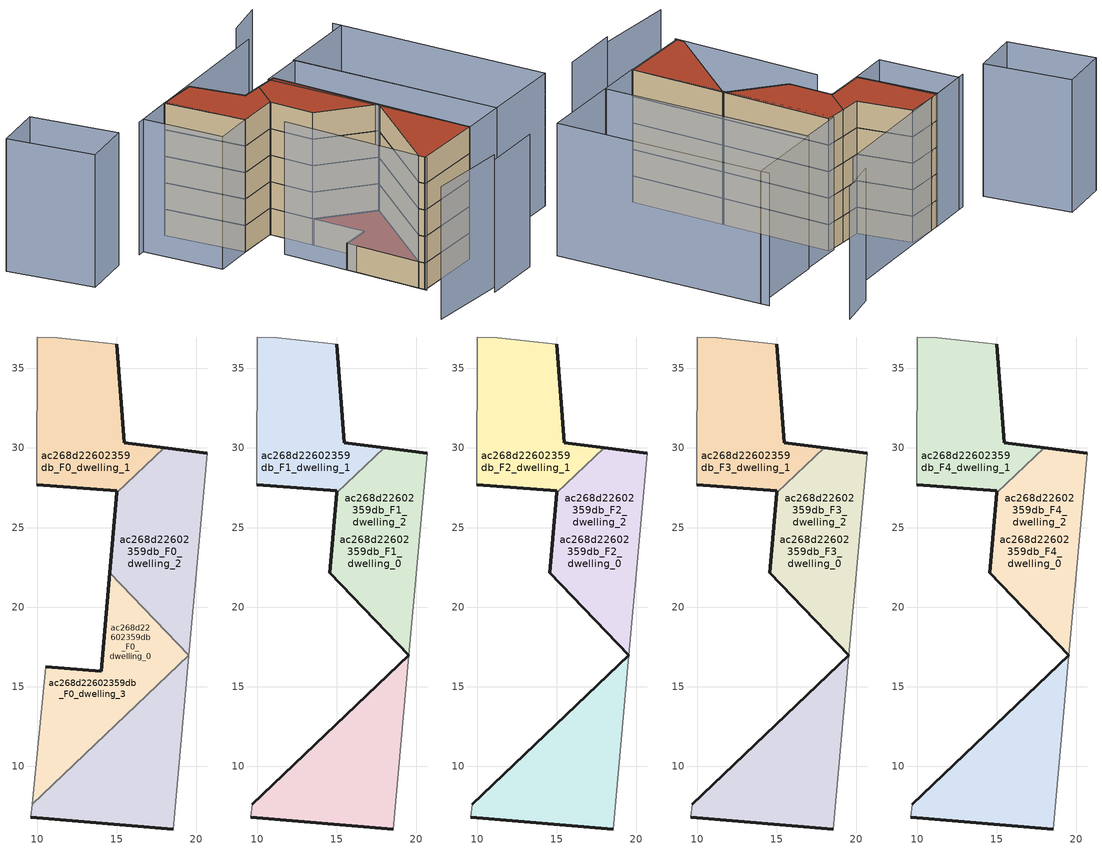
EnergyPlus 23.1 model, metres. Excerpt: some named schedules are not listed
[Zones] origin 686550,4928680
ac268d22602359db_F0_dwelling_0
 floor ground (EU_floor_Construction): 18.53,6.07 19.52,16.95 19.5,16.96 9.68,7.6 9.6,6.82 z0; 19.52,16.95 20.67,29.67 17.97,30.01 14.99,27.18 14.56,22.15 19.5,16.96 z0; 19.5,16.96 14.56,22.15 14.02,15.96 10.54,16.26 9.68,7.6 z0
 wall outside (EU_wall_Construction): 14.56,22.15 14.99,27.18 / 17.97,30.01 20.67,29.67 z0:3
 wall adiabatic (EU_wall_Construction): 20.67,29.67 19.52,16.95 z0:3
 wall to ac268d22602359db_F0_dwelling_3 (EU_wall_Construction): 19.5,16.96 14.56,22.15 z0:3
 wall to ac268d22602359db_F0_dwelling_1 (EU_wall_Construction): 14.99,27.18 17.97,30.01 z0:3
 wall to ac268d22602359db_F0_dwelling_2 (EU_wall_Construction): 19.52,16.95 19.5,16.96 z0:3
 roof outside (EU_floor_Construction): 14.56,22.15 19.5,16.96 9.68,7.6 10.54,16.26 14.02,15.96 z3
ac268d22602359db_F0_dwelling_1
 floor ground (EU_floor_Construction): 17.97,30.01 15.45,30.33 14.98,36.51 11.27,36.92 10.01,36.96 9.96,27.67 15,27.29 14.99,27.18 z0
 wall outside (EU_wall_Construction): 14.98,36.51 15.45,30.33 17.97,30.01 / 14.99,27.18 15,27.29 9.96,27.67 z0:3
 wall adiabatic (EU_wall_Construction): 9.96,27.67 10.01,36.96 11.27,36.92 14.98,36.51 z0:3
ac268d22602359db_F0_dwelling_2
 floor ground (EU_floor_Construction): 19.52,16.95 20.67,29.67 17.97,30.01 14.99,27.18 14.56,22.15 19.5,16.96 z0; 18.53,6.07 19.52,16.95 19.5,16.96 9.68,7.6 9.6,6.82 z0
 wall outside (EU_wall_Construction): 18.53,6.07 9.6,6.82 z0:3
 wall adiabatic (EU_wall_Construction): 9.6,6.82 9.68,7.6 / 19.52,16.95 18.53,6.07 z0:3
 wall to ac268d22602359db_F0_dwelling_3 (EU_wall_Construction): 9.68,7.6 19.5,16.96 z0:3
ac268d22602359db_F0_dwelling_3
 floor ground (EU_floor_Construction): 19.52,16.95 20.67,29.67 17.97,30.01 14.99,27.18 14.56,22.15 z0; 19.5,16.96 14.56,22.15 14.02,15.96 10.54,16.26 9.68,7.6 z0
 wall outside (EU_wall_Construction): 10.54,16.26 14.02,15.96 14.56,22.15 z0:3
 wall adiabatic (EU_wall_Construction): 9.68,7.6 10.54,16.26 z0:3
 ceiling adiabatic (EU_roof_Construction): 20.67,29.67 19.52,16.95 19.5,16.96 14.56,22.15 14.99,27.18 17.97,30.01 z3
 roof outside (EU_roof_Construction): 14.56,22.15 19.5,16.96 9.68,7.6 10.54,16.26 14.02,15.96 z3
ac268d22602359db_F1_dwelling_0
 floor to ac268d22602359db_F0_dwelling_0 (EU_floor_Construction): 19.52,16.95 20.67,29.67 17.97,30.01 14.99,27.18 14.56,22.15 19.5,16.96 z3
 floor adiabatic (EU_floor_Construction): 18.53,6.07 19.52,16.95 19.5,16.96 9.68,7.6 9.6,6.82 z3
 wall outside (EU_wall_Construction): 17.97,30.01 20.67,29.67 / 19.5,16.96 14.56,22.15 14.99,27.18 z3:6
 wall adiabatic (EU_wall_Construction): 20.67,29.67 19.52,16.95 z3:6
 wall to ac268d22602359db_F1_dwelling_2 (EU_wall_Construction): 19.52,16.95 19.5,16.96 z3:6
 wall to ac268d22602359db_F1_dwelling_1 (EU_wall_Construction): 14.99,27.18 17.97,30.01 z3:6
ac268d22602359db_F1_dwelling_1
 floor to ac268d22602359db_F0_dwelling_1 (EU_floor_Construction): 17.97,30.01 15.45,30.33 14.98,36.51 11.27,36.92 10.01,36.96 9.96,27.67 15,27.29 14.99,27.18 z3
 wall outside (EU_wall_Construction): 14.98,36.51 15.45,30.33 17.97,30.01 / 14.99,27.18 15,27.29 9.96,27.67 z3:6
 wall adiabatic (EU_wall_Construction): 9.96,27.67 10.01,36.96 11.27,36.92 14.98,36.51 z3:6
ac268d22602359db_F1_dwelling_2
 floor to ac268d22602359db_F0_dwelling_2 (EU_floor_Construction): 19.52,16.95 20.67,29.67 17.97,30.01 14.99,27.18 14.56,22.15 z3; 18.53,6.07 19.52,16.95 19.5,16.96 9.68,7.6 9.6,6.82 z3
 wall outside (EU_wall_Construction): 9.68,7.6 19.5,16.96 / 18.53,6.07 9.6,6.82 z3:6
 wall adiabatic (EU_wall_Construction): 9.6,6.82 9.68,7.6 / 19.52,16.95 18.53,6.07 z3:6
ac268d22602359db_F2_dwelling_0
 floor adiabatic (EU_floor_Construction): 19.52,16.95 20.67,29.67 17.97,30.01 14.99,27.18 14.56,22.15 19.5,16.96 z6; 18.53,6.07 19.52,16.95 19.5,16.96 9.68,7.6 9.6,6.82 z6
 wall outside (EU_wall_Construction): 17.97,30.01 20.67,29.67 / 19.5,16.96 14.56,22.15 14.99,27.18 z6:9
 wall adiabatic (EU_wall_Construction): 20.67,29.67 19.52,16.95 z6:9
 wall to ac268d22602359db_F2_dwelling_2 (EU_wall_Construction): 19.52,16.95 19.5,16.96 z6:9
 wall to ac268d22602359db_F2_dwelling_1 (EU_wall_Construction): 14.99,27.18 17.97,30.01 z6:9
ac268d22602359db_F2_dwelling_1
 floor to ac268d22602359db_F1_dwelling_1 (EU_floor_Construction): 17.97,30.01 15.45,30.33 14.98,36.51 11.27,36.92 10.01,36.96 9.96,27.67 15,27.29 14.99,27.18 z6
 wall outside (EU_wall_Construction): 14.98,36.51 15.45,30.33 17.97,30.01 / 14.99,27.18 15,27.29 9.96,27.67 z6:9
 wall adiabatic (EU_wall_Construction): 9.96,27.67 10.01,36.96 11.27,36.92 14.98,36.51 z6:9
ac268d22602359db_F2_dwelling_2
 floor to ac268d22602359db_F1_dwelling_2 (EU_floor_Construction): 19.52,16.95 20.67,29.67 17.97,30.01 14.99,27.18 14.56,22.15 z6; 18.53,6.07 19.52,16.95 19.5,16.96 9.68,7.6 9.6,6.82 z6
 wall outside (EU_wall_Construction): 9.68,7.6 19.5,16.96 / 18.53,6.07 9.6,6.82 z6:9
 wall adiabatic (EU_wall_Construction): 9.6,6.82 9.68,7.6 / 19.52,16.95 18.53,6.07 z6:9
ac268d22602359db_F3_dwelling_0
 floor adiabatic (EU_floor_Construction): 19.52,16.95 20.67,29.67 17.97,30.01 14.99,27.18 14.56,22.15 19.5,16.96 z9; 18.53,6.07 19.52,16.95 19.5,16.96 9.68,7.6 9.6,6.82 z9
 wall outside (EU_wall_Construction): 17.97,30.01 20.67,29.67 / 19.5,16.96 14.56,22.15 14.99,27.18 z9:12
 wall adiabatic (EU_wall_Construction): 20.67,29.67 19.52,16.95 z9:12
 wall to ac268d22602359db_F3_dwelling_2 (EU_wall_Construction): 19.52,16.95 19.5,16.96 z9:12
 wall to ac268d22602359db_F3_dwelling_1 (EU_wall_Construction): 14.99,27.18 17.97,30.01 z9:12
ac268d22602359db_F3_dwelling_1
 floor to ac268d22602359db_F2_dwelling_1 (EU_floor_Construction): 17.97,30.01 15.45,30.33 14.98,36.51 11.27,36.92 10.01,36.96 9.96,27.67 15,27.29 14.99,27.18 z9
 wall outside (EU_wall_Construction): 14.98,36.51 15.45,30.33 17.97,30.01 / 14.99,27.18 15,27.29 9.96,27.67 z9:12
 wall adiabatic (EU_wall_Construction): 9.96,27.67 10.01,36.96 11.27,36.92 14.98,36.51 z9:12
ac268d22602359db_F3_dwelling_2
 floor to ac268d22602359db_F2_dwelling_2 (EU_floor_Construction): 19.52,16.95 20.67,29.67 17.97,30.01 14.99,27.18 14.56,22.15 z9; 18.53,6.07 19.52,16.95 19.5,16.96 9.68,7.6 9.6,6.82 z9
 wall outside (EU_wall_Construction): 9.68,7.6 19.5,16.96 / 18.53,6.07 9.6,6.82 z9:12
 wall adiabatic (EU_wall_Construction): 9.6,6.82 9.68,7.6 / 19.52,16.95 18.53,6.07 z9:12
ac268d22602359db_F4_dwelling_0
 floor adiabatic (EU_floor_Construction): 19.52,16.95 20.67,29.67 17.97,30.01 14.99,27.18 14.56,22.15 19.5,16.96 z12; 18.53,6.07 19.52,16.95 19.5,16.96 9.68,7.6 9.6,6.82 z12
 wall outside (EU_wall_Construction): 17.97,30.01 20.67,29.67 / 19.5,16.96 14.56,22.15 14.99,27.18 z12:15
 wall adiabatic (EU_wall_Construction): 20.67,29.67 19.52,16.95 z12:15
 wall to ac268d22602359db_F4_dwelling_2 (EU_wall_Construction): 19.52,16.95 19.5,16.96 z12:15
 wall to ac268d22602359db_F4_dwelling_1 (EU_wall_Construction): 14.99,27.18 17.97,30.01 z12:15
 roof outside (EU_roof_Construction): 19.5,16.96 19.52,16.95 18.53,6.07 9.6,6.82 9.68,7.6 z15; 20.67,29.67 19.52,16.95 14.56,22.15 14.99,27.18 17.97,30.01 z15
ac268d22602359db_F4_dwelling_1
 floor to ac268d22602359db_F3_dwelling_1 (EU_floor_Construction): 17.97,30.01 15.45,30.33 14.98,36.51 11.27,36.92 10.01,36.96 9.96,27.67 15,27.29 14.99,27.18 z12
 wall outside (EU_wall_Construction): 14.98,36.51 15.45,30.33 17.97,30.01 / 14.99,27.18 15,27.29 9.96,27.67 z12:15
 wall adiabatic (EU_wall_Construction): 9.96,27.67 10.01,36.96 11.27,36.92 14.98,36.51 z12:15
 roof outside (EU_roof_Construction): 14.98,36.51 15.45,30.33 17.97,30.01 14.99,27.18 15,27.29 9.96,27.67 10.01,36.96 11.27,36.92 z15
ac268d22602359db_F4_dwelling_2
 floor to ac268d22602359db_F3_dwelling_2 (EU_floor_Construction): 19.52,16.95 20.67,29.67 17.97,30.01 14.99,27.18 14.56,22.15 z12; 18.53,6.07 19.52,16.95 19.5,16.96 9.68,7.6 9.6,6.82 z12
 wall outside (EU_wall_Construction): 9.68,7.6 19.5,16.96 / 18.53,6.07 9.6,6.82 z12:15
 wall adiabatic (EU_wall_Construction): 9.6,6.82 9.68,7.6 / 19.52,16.95 18.53,6.07 z12:15
 roof outside (EU_roof_Construction): 19.5,16.96 19.52,16.95 18.53,6.07 9.6,6.82 9.68,7.6 z15; 20.67,29.67 19.52,16.95 14.56,22.15 14.99,27.18 17.97,30.01 z15
shading: 12.15,0.06 19.54,-0.33 / 3.67,2.03 13.28,0.64 / 11.29,23.75 9.58,6.61 / 34.05,5.02 35.65,30.14 / 28.3,36.22 4.58,37.19 / 35.1,39.12 30.18,38.58 / 35.59,29.14 34.05,4.98 / 34.05,4.98 24.05,5.62 / 24.05,5.62 25.59,29.78 / 25.59,29.78 35.59,29.14 / 25.59,29.59 24.05,5.61 / 24.05,5.61 18.53,5.96 / 18.53,5.96 20.07,29.94 / 20.07,29.94 25.59,29.59 / 1.27,37.93 -4.8,37.69 / -4.8,37.69 -5.19,47.74 / -5.19,47.74 0.88,47.98 / 0.88,47.98 1.27,37.93 / 5.05,27.84 5.37,37.16 / 5.37,37.16 10.28,36.99 / 10.28,36.99 9.96,27.68 / 9.96,27.68 5.05,27.84 z0:15
[Building]
EU S2 Campaign: North Axis=0; Terrain=City; Solar Distribution=FullExterior
[Site:Location]
Bologna: Latitude=44.5; Longitude=11.25; Time Zone=1; Elevation=37
[SizingPeriod:WeatherFileDays]
AnnualSizingPeriod: Begin Month=1; Begin Day of Month=1; End Month=12; End Day of Month=31; Day of Week for Start Day=Monday; Use Weather File Daylight Saving Period=No; Use Weather File Rain and Snow Indicators=No
[MATERIAL]
EU_InternalMass_Material: Roughness=MediumRough; Thickness=0.1; Conductivity=1; Density=1800; Specific Heat=900; Thermal Absorptance=0.9; Solar Absorptance=0.7; Visible Absorptance=0.7
[MATERIAL:NOMASS] Roughness=MediumRough; Thermal Absorptance=0.9; Solar Absorptance=0.7; Visible Absorptance=0.7
Name | Thermal Resistance
EU_wall_NoMass | 0.905828
EU_roof_NoMass | 0.37593
EU_floor_NoMass | 0.67114
[CONSTRUCTION]
EU_wall_Construction: EU_wall_NoMass
EU_roof_Construction: EU_roof_NoMass
EU_floor_Construction: EU_floor_NoMass
EU_InternalMass_Construction: EU_InternalMass_Material
[ZONE] Type=1; Multiplier=1; Ceiling Height=autocalculate; Floor Area=autocalculate; Part of Total Floor Area=Yes
Name | Volume
ac268d22602359db_F0_dwelling_0 | 473.678
ac268d22602359db_F1_dwelling_0; ac268d22602359db_F2_dwelling_0; ac268d22602359db_F3_dwelling_0; ac268d22602359db_F4_dwelling_0; ac268d22602359db_F0_dwelling_2 | 315.776
ac268d22602359db_F0_dwelling_1 | 157.904
ac268d22602359db_F1_dwelling_1; ac268d22602359db_F2_dwelling_1; ac268d22602359db_F3_dwelling_1; ac268d22602359db_F4_dwelling_1 | 157.906
ac268d22602359db_F1_dwelling_2; ac268d22602359db_F2_dwelling_2; ac268d22602359db_F3_dwelling_2; ac268d22602359db_F4_dwelling_2 | 315.778
ac268d22602359db_F0_dwelling_3 | 315.796
[INTERNALMASS] Construction=EU_InternalMass_Construction
Name | Zone or ZoneList | Surface Area
ac268d22602359db_F0_dwelling_0_EU_InternalMass | ac268d22602359db_F0_dwelling_0 | 52.6314
ac268d22602359db_F0_dwelling_1_EU_InternalMass | ac268d22602359db_F0_dwelling_1 | 52.635
ac268d22602359db_F0_dwelling_2_EU_InternalMass | ac268d22602359db_F0_dwelling_2 | 52.6278
ac268d22602359db_F0_dwelling_3_EU_InternalMass | ac268d22602359db_F0_dwelling_3 | 52.6349
ac268d22602359db_F1_dwelling_0_EU_InternalMass | ac268d22602359db_F1_dwelling_0 | 70.1751
ac268d22602359db_F1_dwelling_1_EU_InternalMass | ac268d22602359db_F1_dwelling_1 | 64.5337
ac268d22602359db_F1_dwelling_2_EU_InternalMass | ac268d22602359db_F1_dwelling_2 | 75.8285
ac268d22602359db_F2_dwelling_0_EU_InternalMass | ac268d22602359db_F2_dwelling_0 | 70.1751
ac268d22602359db_F2_dwelling_1_EU_InternalMass | ac268d22602359db_F2_dwelling_1 | 64.5337
ac268d22602359db_F2_dwelling_2_EU_InternalMass | ac268d22602359db_F2_dwelling_2 | 75.8285
ac268d22602359db_F3_dwelling_0_EU_InternalMass | ac268d22602359db_F3_dwelling_0 | 70.1751
ac268d22602359db_F3_dwelling_1_EU_InternalMass | ac268d22602359db_F3_dwelling_1 | 64.5337
ac268d22602359db_F3_dwelling_2_EU_InternalMass | ac268d22602359db_F3_dwelling_2 | 75.8285
ac268d22602359db_F4_dwelling_0_EU_InternalMass | ac268d22602359db_F4_dwelling_0 | 70.1751
ac268d22602359db_F4_dwelling_1_EU_InternalMass | ac268d22602359db_F4_dwelling_1 | 64.5337
ac268d22602359db_F4_dwelling_2_EU_InternalMass | ac268d22602359db_F4_dwelling_2 | 75.8285
[OTHEREQUIPMENT] Fuel Type=Electricity; Design Level Calculation Method=Watts/Area; Power per Zone Floor Area=1; Fraction Latent=0; Fraction Radiant=0; Fraction Lost=0; Carbon Dioxide Generation Rate=0; EndUse Subcategory=EU_Step8_InternalGains
Name | Zone or ZoneList or Space or SpaceList | Schedule
EU_Step8_InternalGain_ac268d22602359db_F0_dwelling_0_f000 | ac268d22602359db_F0_dwelling_0 | EU_Step8_GainSchedule_ac268d22602359db_F0_dwelling_0_f000
EU_Step8_InternalGain_ac268d22602359db_F0_dwelling_1_f000 | ac268d22602359db_F0_dwelling_1 | EU_Step8_GainSchedule_ac268d22602359db_F0_dwelling_1_f000
EU_Step8_InternalGain_ac268d22602359db_F0_dwelling_2_f000 | ac268d22602359db_F0_dwelling_2 | EU_Step8_GainSchedule_ac268d22602359db_F0_dwelling_2_f000
EU_Step8_InternalGain_ac268d22602359db_F0_dwelling_3_f000 | ac268d22602359db_F0_dwelling_3 | EU_Step8_GainSchedule_ac268d22602359db_F0_dwelling_3_f000
EU_Step8_InternalGain_ac268d22602359db_F1_dwelling_0_f000 | ac268d22602359db_F1_dwelling_0 | EU_Step8_GainSchedule_ac268d22602359db_F1_dwelling_0_f000
EU_Step8_InternalGain_ac268d22602359db_F1_dwelling_1_f000 | ac268d22602359db_F1_dwelling_1 | EU_Step8_GainSchedule_ac268d22602359db_F1_dwelling_1_f000
EU_Step8_InternalGain_ac268d22602359db_F1_dwelling_2_f000 | ac268d22602359db_F1_dwelling_2 | EU_Step8_GainSchedule_ac268d22602359db_F1_dwelling_2_f000
EU_Step8_InternalGain_ac268d22602359db_F2_dwelling_0_f000 | ac268d22602359db_F2_dwelling_0 | EU_Step8_GainSchedule_ac268d22602359db_F2_dwelling_0_f000
EU_Step8_InternalGain_ac268d22602359db_F2_dwelling_1_f000 | ac268d22602359db_F2_dwelling_1 | EU_Step8_GainSchedule_ac268d22602359db_F2_dwelling_1_f000
EU_Step8_InternalGain_ac268d22602359db_F2_dwelling_2_f000 | ac268d22602359db_F2_dwelling_2 | EU_Step8_GainSchedule_ac268d22602359db_F2_dwelling_2_f000
EU_Step8_InternalGain_ac268d22602359db_F3_dwelling_0_f000 | ac268d22602359db_F3_dwelling_0 | EU_Step8_GainSchedule_ac268d22602359db_F3_dwelling_0_f000
EU_Step8_InternalGain_ac268d22602359db_F3_dwelling_1_f000 | ac268d22602359db_F3_dwelling_1 | EU_Step8_GainSchedule_ac268d22602359db_F3_dwelling_1_f000
EU_Step8_InternalGain_ac268d22602359db_F3_dwelling_2_f000 | ac268d22602359db_F3_dwelling_2 | EU_Step8_GainSchedule_ac268d22602359db_F3_dwelling_2_f000
EU_Step8_InternalGain_ac268d22602359db_F4_dwelling_0_f000 | ac268d22602359db_F4_dwelling_0 | EU_Step8_GainSchedule_ac268d22602359db_F4_dwelling_0_f000
EU_Step8_InternalGain_ac268d22602359db_F4_dwelling_1_f000 | ac268d22602359db_F4_dwelling_1 | EU_Step8_GainSchedule_ac268d22602359db_F4_dwelling_1_f000
EU_Step8_InternalGain_ac268d22602359db_F4_dwelling_2_f000 | ac268d22602359db_F4_dwelling_2 | EU_Step8_GainSchedule_ac268d22602359db_F4_dwelling_2_f000
[ZONEVENTILATION:DESIGNFLOWRATE] Schedule=EU_AlwaysOn; Design Flow Rate Calculation Method=AirChanges/Hour; Air Changes per Hour=0.73129; Ventilation Type=Natural; Fan Pressure Rise=0; Fan Total Efficiency=1; Constant Term Coefficient=1; Temperature Term Coefficient=0; Velocity Term Coefficient=0; Velocity Squared Term Coefficient=0; Minimum Indoor Temperature=-100; Maximum Indoor Temperature=100; Delta Temperature=-100; Minimum Outdoor Temperature=-100; Maximum Outdoor Temperature=100; Maximum Wind Speed=40
Name | Zone or ZoneList or Space or SpaceList
EU_ConstantAir_ac268d22602359db_F0_dwelling_0 | ac268d22602359db_F0_dwelling_0
EU_ConstantAir_ac268d22602359db_F0_dwelling_1 | ac268d22602359db_F0_dwelling_1
EU_ConstantAir_ac268d22602359db_F0_dwelling_2 | ac268d22602359db_F0_dwelling_2
EU_ConstantAir_ac268d22602359db_F0_dwelling_3 | ac268d22602359db_F0_dwelling_3
EU_ConstantAir_ac268d22602359db_F1_dwelling_0 | ac268d22602359db_F1_dwelling_0
EU_ConstantAir_ac268d22602359db_F1_dwelling_1 | ac268d22602359db_F1_dwelling_1
EU_ConstantAir_ac268d22602359db_F1_dwelling_2 | ac268d22602359db_F1_dwelling_2
EU_ConstantAir_ac268d22602359db_F2_dwelling_0 | ac268d22602359db_F2_dwelling_0
EU_ConstantAir_ac268d22602359db_F2_dwelling_1 | ac268d22602359db_F2_dwelling_1
EU_ConstantAir_ac268d22602359db_F2_dwelling_2 | ac268d22602359db_F2_dwelling_2
EU_ConstantAir_ac268d22602359db_F3_dwelling_0 | ac268d22602359db_F3_dwelling_0
EU_ConstantAir_ac268d22602359db_F3_dwelling_1 | ac268d22602359db_F3_dwelling_1
EU_ConstantAir_ac268d22602359db_F3_dwelling_2 | ac268d22602359db_F3_dwelling_2
EU_ConstantAir_ac268d22602359db_F4_dwelling_0 | ac268d22602359db_F4_dwelling_0
EU_ConstantAir_ac268d22602359db_F4_dwelling_1 | ac268d22602359db_F4_dwelling_1
EU_ConstantAir_ac268d22602359db_F4_dwelling_2 | ac268d22602359db_F4_dwelling_2
[HVACTEMPLATE:THERMOSTAT] Constant Heating Setpoint=20; Constant Cooling Setpoint=50
EU_HeatOnly_ac268d22602359db_F0_dwelling_0; EU_HeatOnly_ac268d22602359db_F0_dwelling_1; EU_HeatOnly_ac268d22602359db_F0_dwelling_2; EU_HeatOnly_ac268d22602359db_F0_dwelling_3; EU_HeatOnly_ac268d22602359db_F1_dwelling_0; EU_HeatOnly_ac268d22602359db_F1_dwelling_1; EU_HeatOnly_ac268d22602359db_F1_dwelling_2; EU_HeatOnly_ac268d22602359db_F2_dwelling_0; EU_HeatOnly_ac268d22602359db_F2_dwelling_1; EU_HeatOnly_ac268d22602359db_F2_dwelling_2; EU_HeatOnly_ac268d22602359db_F3_dwelling_0; EU_HeatOnly_ac268d22602359db_F3_dwelling_1; EU_HeatOnly_ac268d22602359db_F3_dwelling_2; EU_HeatOnly_ac268d22602359db_F4_dwelling_0; EU_HeatOnly_ac268d22602359db_F4_dwelling_1; EU_HeatOnly_ac268d22602359db_F4_dwelling_2
[HVACTEMPLATE:ZONE:IDEALLOADSAIRSYSTEM] System Availability Schedule=EU_AlwaysOn; Maximum Heating Supply Air Temperature=50; Minimum Cooling Supply Air Temperature=13; Maximum Heating Supply Air Humidity Ratio=0.0156; Minimum Cooling Supply Air Humidity Ratio=0.0077; Heating Limit=NoLimit; Cooling Limit=NoLimit; Heating Availability Schedule=EU_AlwaysOn; Cooling Availability Schedule=EU_CoolingOff; Dehumidification Control Type=ConstantSensibleHeatRatio; Cooling Sensible Heat Ratio=0.7; Dehumidification Setpoint=60; Humidification Control Type=None; Humidification Setpoint=30; Outdoor Air Method=None; Outdoor Air Flow Rate per Person=0.00944; Outdoor Air Flow Rate per Zone Floor Area=0; Outdoor Air Flow Rate per Zone=0; Demand Controlled Ventilation Type=None; Outdoor Air Economizer Type=NoEconomizer; Heat Recovery Type=None; Sensible Heat Recovery Effectiveness=0.7; Latent Heat Recovery Effectiveness=0.65
Name | Template Thermostat
ac268d22602359db_F0_dwelling_0 | EU_HeatOnly_ac268d22602359db_F0_dwelling_0
ac268d22602359db_F0_dwelling_1 | EU_HeatOnly_ac268d22602359db_F0_dwelling_1
ac268d22602359db_F0_dwelling_2 | EU_HeatOnly_ac268d22602359db_F0_dwelling_2
ac268d22602359db_F0_dwelling_3 | EU_HeatOnly_ac268d22602359db_F0_dwelling_3
ac268d22602359db_F1_dwelling_0 | EU_HeatOnly_ac268d22602359db_F1_dwelling_0
ac268d22602359db_F1_dwelling_1 | EU_HeatOnly_ac268d22602359db_F1_dwelling_1
ac268d22602359db_F1_dwelling_2 | EU_HeatOnly_ac268d22602359db_F1_dwelling_2
ac268d22602359db_F2_dwelling_0 | EU_HeatOnly_ac268d22602359db_F2_dwelling_0
ac268d22602359db_F2_dwelling_1 | EU_HeatOnly_ac268d22602359db_F2_dwelling_1
ac268d22602359db_F2_dwelling_2 | EU_HeatOnly_ac268d22602359db_F2_dwelling_2
ac268d22602359db_F3_dwelling_0 | EU_HeatOnly_ac268d22602359db_F3_dwelling_0
ac268d22602359db_F3_dwelling_1 | EU_HeatOnly_ac268d22602359db_F3_dwelling_1
ac268d22602359db_F3_dwelling_2 | EU_HeatOnly_ac268d22602359db_F3_dwelling_2
